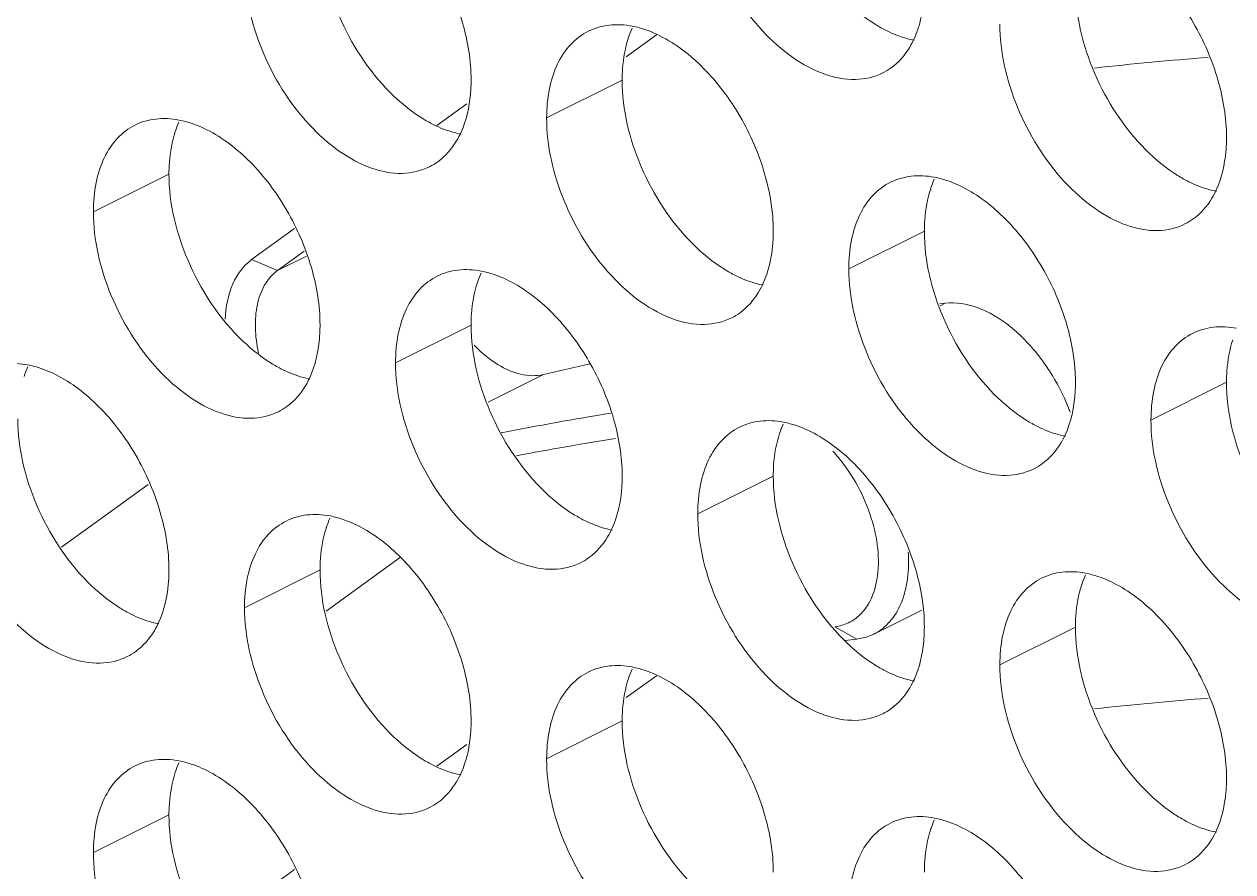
# Model space of a CAD drawing. Header units: millimetres. Extents: x 0 to 2524, y 0 to 1785.
# Drawn here: x 1844.23 to 1853.28, y 793.8 to 800.15 of the extents above; entities that cross this region are included whole.
import ezdxf

# ---------------------------------------------------------------- set-up
doc = ezdxf.new("R2010")
doc.units = ezdxf.units.MM
doc.header["$LTSCALE"] = 0.1
doc.layers.add('标注', color=251, linetype='Continuous', lineweight=9)

msp = doc.modelspace()

# ---------------------------------------------------------------- linework, layer by layer
at = {"layer": '标注'}
for p, q in [((1848.9686, 800.0736), (1848.7426, 799.9098)), ((1848.7117, 799.7349), (1848.146, 799.452)), ((1847.3245, 799.3958), (1847.5492, 799.5587)), ((1845.3176, 799.0319), (1844.7519, 798.7491)), ((1845.9371, 798.3904), (1846.2588, 798.6235)), ((1850.9744, 798.6035), (1850.4087, 798.3207)), ((1845.9371, 798.3904), (1846.1303, 798.3089)), ((1846.1303, 798.3089), (1846.3312, 798.4546)), ((1846.1303, 798.3089), (1846.3471, 798.4174)), ((1851.0885, 798.0583), (1851.1307, 798.0634)), ((1851.0941, 798.045), (1851.1307, 798.0634)), ((1847.5803, 797.9005), (1847.0146, 797.6177)), ((1847.7082, 797.3228), (1848.1229, 797.5301)), ((1853.2372, 797.4721), (1852.6715, 797.1893)), ((1849.843, 796.7692), (1849.2774, 796.4863)), ((1845.1625, 796.7073), (1844.5124, 796.2361)), ((1847.0508, 796.1611), (1846.4952, 795.7584)), ((1846.4489, 796.0662), (1845.8832, 795.7834)), ((1850.5963, 795.5861), (1850.9552, 795.7655)), ((1850.3043, 795.6408), (1850.4686, 795.5482)), ((1852.1058, 795.6378), (1851.5401, 795.355)), ((1850.3814, 795.5375), (1850.4686, 795.5482)), ((1848.9686, 795.2736), (1848.7426, 795.1098)), ((1848.7117, 794.9349), (1848.146, 794.652)), ((1847.3245, 794.5958), (1847.5492, 794.7587)), ((1845.3176, 794.2319), (1844.7519, 793.9491)), ((1845.9371, 793.5904), (1846.2588, 793.8235))]:
    msp.add_line(p, q, dxfattribs=at)
for centre, radius, start, end in [((1849.4562, 799.8238), 0.734, 155.87957, 161.78032), ((1855.2131, 772.884), 27.1042, 94.47047, 96.27846), ((1850.4601, 800.1944), 0.4532, 296.52559, 305.90341), ((1846.0621, 799.1208), 0.734, 155.87957, 161.78032), ((1847.066, 799.4914), 0.4532, 296.52559, 305.90341), ((1851.7189, 798.6924), 0.734, 155.87957, 161.78032), ((1852.7228, 799.063), 0.4532, 296.52559, 305.90341), ((1846.3124, 798.0578), 0.3102, 125.93748, 128.83937), ((1848.3248, 797.9895), 0.734, 155.87957, 161.78032), ((1849.3287, 798.36), 0.4532, 296.52559, 305.90341), ((1844.9307, 797.2865), 0.734, 155.87957, 161.78032), ((1854.2073, 771.8263), 26.4141, 102.54245, 103.31741), ((1850.5457, 796.6788), 1.6236, 21.72623, 32.78327), ((1845.9346, 797.6571), 0.4532, 296.52559, 305.90341), ((1853.029, 770.5769), 27.0254, 99.37347, 101.14171), ((1850.5709, 796.6888), 1.5965, 20.47854, 21.72497), ((1850.5876, 796.8581), 0.734, 155.87957, 161.78032), ((1852.9718, 770.3649), 27.0323, 99.17529, 100.76862), ((1849.4261, 796.1546), 1.1774, 39.63411, 42.84446), ((1851.5915, 797.2287), 0.4532, 296.52559, 305.90341), ((1847.1934, 796.1552), 0.734, 155.87957, 161.78032), ((1848.1974, 796.5257), 0.4532, 296.52559, 305.90341), ((1849.7447, 796.1264), 1.1116, 359.91611, 3.72336), ((1852.8503, 795.7267), 0.734, 155.87957, 161.78032), ((1850.2408, 795.9887), 0.3607, 314.70551, 321.77347), ((1850.428, 795.9227), 0.3763, 291.06756, 296.55928), ((1850.4269, 795.9246), 0.3786, 296.59018, 305.71684), ((1844.8032, 795.8228), 0.4532, 296.52559, 305.90341), ((1849.4562, 795.0238), 0.734, 155.87957, 161.78032), ((1855.2131, 768.084), 27.1042, 94.47047, 96.27846), ((1850.4601, 795.3944), 0.4532, 296.52559, 305.90341), ((1846.0621, 794.3208), 0.734, 155.87957, 161.78032), ((1847.066, 794.6914), 0.4532, 296.52559, 305.90341), ((1851.7189, 793.8924), 0.734, 155.87957, 161.78032), ((1852.7228, 794.263), 0.4532, 296.52559, 305.90341)]:
    msp.add_arc(centre, radius, start, end, dxfattribs=at)
for points, knots in [([(1850.6625, 799.7888), (1850.5999, 799.7576), (1850.45, 799.7236), (1850.2122, 799.7714), (1849.9738, 799.902), (1849.666, 800.1796), (1849.38, 800.6423), (1849.2774, 801.0747), (1849.2774, 801.2863)], [0, 0, 0, 0, 0.090718, 0.191742, 0.308104, 0.439279, 0.725532, 1, 1, 1, 1]), ([(1846.7318, 801.1984), (1846.8524, 801.138), (1847.083, 800.9577), (1847.3492, 800.5996), (1847.5303, 800.1809), (1847.5803, 799.8798), (1847.5803, 799.7349)], [0, 0, 0, 0, 0.229676, 0.488215, 0.753207, 1, 1, 1, 1]), ([(1846.9727, 799.6442), (1846.8112, 799.807), (1846.5602, 800.1941), (1846.4489, 800.6447), (1846.4489, 800.8662)], [0, 0, 0, 0, 0.508684, 1, 1, 1, 1]), ([(1852.3886, 800.7699), (1852.5093, 800.7096), (1852.7398, 800.5293), (1853.006, 800.1712), (1853.1871, 799.7525), (1853.2372, 799.4514), (1853.2372, 799.3064)], [0, 0, 0, 0, 0.229676, 0.488215, 0.753207, 1, 1, 1, 1]), ([(1847.2684, 799.0859), (1847.2058, 799.0547), (1847.0559, 799.0207), (1846.8181, 799.0685), (1846.5797, 799.1991), (1846.2719, 799.4766), (1845.9859, 799.9393), (1845.8832, 800.3717), (1845.8832, 800.5834)], [0, 0, 0, 0, 0.090718, 0.191742, 0.308104, 0.439279, 0.725532, 1, 1, 1, 1]), ([(1850.9744, 800.4378), (1850.9744, 800.4022), (1850.9687, 800.2699), (1850.9395, 800.1373), (1850.8998, 800.0489)], [0, 0, 0, 0, 0.268874, 1, 1, 1, 1]), ([(1852.6296, 799.2158), (1852.468, 799.3786), (1852.217, 799.7657), (1852.1058, 800.2163), (1852.1058, 800.4378)], [0, 0, 0, 0, 0.508684, 1, 1, 1, 1]), ([(1850.6916, 800.1057), (1850.6632, 800.1199), (1850.5452, 800.1864), (1850.4397, 800.2737), (1850.3669, 800.3471)], [0, 0, 0, 0, 0.235002, 1, 1, 1, 1]), ([(1848.4579, 800.101), (1848.5062, 800.1251), (1848.6163, 800.1569), (1848.73, 800.15), (1848.7868, 800.1392)], [0, 0, 0, 0, 0.482538, 1, 1, 1, 1]), ([(1848.7868, 800.1392), (1848.804, 800.1359), (1848.8756, 800.1193), (1848.9445, 800.092), (1848.9945, 800.067)], [0, 0, 0, 0, 0.238696, 1, 1, 1, 1]), ([(1850.8993, 800.0335), (1850.8821, 800.0368), (1850.8105, 800.0534), (1850.7416, 800.0807), (1850.6916, 800.1057)], [0, 0, 0, 0, 0.238696, 1, 1, 1, 1]), ([(1852.9253, 798.6575), (1852.8627, 798.6262), (1852.7127, 798.5922), (1852.4749, 798.64), (1852.2365, 798.7706), (1851.9287, 799.0482), (1851.6427, 799.5109), (1851.5401, 799.9433), (1851.5401, 800.155)], [0, 0, 0, 0, 0.090718, 0.191742, 0.308104, 0.439279, 0.725532, 1, 1, 1, 1]), ([(1848.146, 799.452), (1848.146, 799.5249), (1848.158, 799.6638), (1848.217, 799.854), (1848.3164, 800.0062), (1848.409, 800.0766), (1848.4579, 800.101)], [0, 0, 0, 0, 0.289235, 0.54966, 0.782932, 1, 1, 1, 1]), ([(1848.7117, 799.7349), (1848.7117, 799.7633), (1848.7154, 799.8707), (1848.7342, 799.9781), (1848.759, 800.0533)], [0, 0, 0, 0, 0.264225, 1, 1, 1, 1]), ([(1848.9945, 800.067), (1849.1152, 800.0067), (1849.3457, 799.8263), (1849.6119, 799.4682), (1849.793, 799.0495), (1849.843, 798.7484), (1849.843, 798.6035)], [0, 0, 0, 0, 0.229676, 0.488215, 0.753207, 1, 1, 1, 1]), ([(1850.8998, 800.0489), (1850.8895, 800.026), (1850.8462, 799.9421), (1850.7821, 799.8679), (1850.7259, 799.8272)], [0, 0, 0, 0, 0.265525, 1, 1, 1, 1]), ([(1847.5803, 799.7349), (1847.5803, 799.6992), (1847.5746, 799.567), (1847.5454, 799.4344), (1847.5057, 799.346)], [0, 0, 0, 0, 0.268874, 1, 1, 1, 1]), ([(1849.2355, 798.5128), (1849.0739, 798.6756), (1848.8229, 799.0628), (1848.7117, 799.5134), (1848.7117, 799.7349)], [0, 0, 0, 0, 0.508684, 1, 1, 1, 1]), ([(1847.2975, 799.4027), (1847.269, 799.417), (1847.1511, 799.4835), (1847.0456, 799.5708), (1846.9727, 799.6442)], [0, 0, 0, 0, 0.235002, 1, 1, 1, 1]), ([(1844.7519, 798.7491), (1844.7519, 798.8219), (1844.7639, 798.9609), (1844.8229, 799.151), (1844.9223, 799.3032), (1845.0149, 799.3737), (1845.0638, 799.3981)], [0, 0, 0, 0, 0.289235, 0.54966, 0.782932, 1, 1, 1, 1]), ([(1845.0638, 799.3981), (1845.1121, 799.4222), (1845.2222, 799.4539), (1845.3358, 799.4471), (1845.3927, 799.4362)], [0, 0, 0, 0, 0.482538, 1, 1, 1, 1]), ([(1845.3927, 799.4362), (1845.4099, 799.4329), (1845.4815, 799.4163), (1845.5504, 799.389), (1845.6004, 799.364)], [0, 0, 0, 0, 0.238696, 1, 1, 1, 1]), ([(1847.5052, 799.3306), (1847.4879, 799.3339), (1847.4164, 799.3505), (1847.3475, 799.3777), (1847.2975, 799.4027)], [0, 0, 0, 0, 0.238696, 1, 1, 1, 1]), ([(1849.5311, 797.9545), (1849.4685, 797.9233), (1849.3186, 797.8893), (1849.0808, 797.9371), (1848.8424, 798.0677), (1848.5346, 798.3453), (1848.2486, 798.808), (1848.146, 799.2404), (1848.146, 799.452)], [0, 0, 0, 0, 0.090718, 0.191742, 0.308104, 0.439279, 0.725532, 1, 1, 1, 1]), ([(1845.3176, 799.0319), (1845.3176, 799.0603), (1845.3213, 799.1678), (1845.3401, 799.2752), (1845.3649, 799.3503)], [0, 0, 0, 0, 0.264225, 1, 1, 1, 1]), ([(1845.6004, 799.364), (1845.7211, 799.3037), (1845.9516, 799.1234), (1846.2178, 798.7653), (1846.3989, 798.3466), (1846.4489, 798.0455), (1846.4489, 797.9005)], [0, 0, 0, 0, 0.229676, 0.488215, 0.753207, 1, 1, 1, 1]), ([(1847.5057, 799.346), (1847.4954, 799.3231), (1847.4521, 799.2391), (1847.388, 799.165), (1847.3318, 799.1243)], [0, 0, 0, 0, 0.265525, 1, 1, 1, 1]), ([(1853.2372, 799.3064), (1853.2372, 799.2708), (1853.2315, 799.1386), (1853.2022, 799.0059), (1853.1625, 798.9176)], [0, 0, 0, 0, 0.268874, 1, 1, 1, 1]), ([(1852.9543, 798.9743), (1852.9259, 798.9885), (1852.808, 799.055), (1852.7025, 799.1424), (1852.6296, 799.2158)], [0, 0, 0, 0, 0.235002, 1, 1, 1, 1]), ([(1845.8414, 797.8099), (1845.6798, 797.9727), (1845.4288, 798.3598), (1845.3176, 798.8104), (1845.3176, 799.0319)], [0, 0, 0, 0, 0.508684, 1, 1, 1, 1]), ([(1850.7206, 798.9696), (1850.769, 798.9937), (1850.879, 799.0255), (1850.9927, 799.0187), (1851.0496, 799.0078)], [0, 0, 0, 0, 0.482538, 1, 1, 1, 1]), ([(1850.4087, 798.3207), (1850.4087, 798.3935), (1850.4207, 798.5324), (1850.4798, 798.7226), (1850.5791, 798.8748), (1850.6717, 798.9452), (1850.7206, 798.9696)], [0, 0, 0, 0, 0.289235, 0.54966, 0.782932, 1, 1, 1, 1]), ([(1851.0496, 799.0078), (1851.0668, 799.0045), (1851.1384, 798.9879), (1851.2073, 798.9606), (1851.2573, 798.9356)], [0, 0, 0, 0, 0.238696, 1, 1, 1, 1]), ([(1851.2573, 798.9356), (1851.3779, 798.8753), (1851.6084, 798.6949), (1851.8746, 798.3369), (1852.0558, 797.9181), (1852.1058, 797.6171), (1852.1058, 797.4721)], [0, 0, 0, 0, 0.229676, 0.488215, 0.753207, 1, 1, 1, 1]), ([(1853.162, 798.9021), (1853.1448, 798.9054), (1853.0732, 798.922), (1853.0043, 798.9493), (1852.9543, 798.9743)], [0, 0, 0, 0, 0.238696, 1, 1, 1, 1]), ([(1850.9744, 798.6035), (1850.9744, 798.6319), (1850.9781, 798.7394), (1850.9969, 798.8468), (1851.0218, 798.9219)], [0, 0, 0, 0, 0.264225, 1, 1, 1, 1]), ([(1853.1625, 798.9176), (1853.1523, 798.8947), (1853.109, 798.8107), (1853.0449, 798.7366), (1852.9886, 798.6959)], [0, 0, 0, 0, 0.265525, 1, 1, 1, 1]), ([(1846.137, 797.2516), (1846.0744, 797.2203), (1845.9245, 797.1864), (1845.6867, 797.2341), (1845.4483, 797.3648), (1845.1405, 797.6423), (1844.8545, 798.105), (1844.7519, 798.5374), (1844.7519, 798.7491)], [0, 0, 0, 0, 0.090718, 0.191742, 0.308104, 0.439279, 0.725532, 1, 1, 1, 1]), ([(1849.843, 798.6035), (1849.843, 798.5679), (1849.8374, 798.4356), (1849.8081, 798.303), (1849.7684, 798.2146)], [0, 0, 0, 0, 0.268874, 1, 1, 1, 1]), ([(1851.4982, 797.3815), (1851.3367, 797.5442), (1851.0857, 797.9314), (1850.9744, 798.382), (1850.9744, 798.6035)], [0, 0, 0, 0, 0.508684, 1, 1, 1, 1]), ([(1849.5602, 798.2714), (1849.5318, 798.2856), (1849.4139, 798.3521), (1849.3084, 798.4394), (1849.2355, 798.5128)], [0, 0, 0, 0, 0.235002, 1, 1, 1, 1]), ([(1845.7392, 797.9444), (1845.7431, 798.0351), (1845.7725, 798.2032), (1845.8756, 798.3457), (1845.9371, 798.3904)], [0, 0, 0, 0, 0.544183, 1, 1, 1, 1]), ([(1845.9883, 797.6913), (1845.9748, 797.7536), (1845.9588, 797.8747), (1845.9714, 798.0477), (1846.0215, 798.1945), (1846.0828, 798.2713), (1846.1178, 798.2994)], [0, 0, 0, 0, 0.294105, 0.559635, 0.793126, 1, 1, 1, 1]), ([(1847.3265, 798.2667), (1847.3748, 798.2908), (1847.4849, 798.3225), (1847.5986, 798.3157), (1847.6555, 798.3049)], [0, 0, 0, 0, 0.482538, 1, 1, 1, 1]), ([(1847.6555, 798.3049), (1847.6727, 798.3016), (1847.7442, 798.2849), (1847.8131, 798.2577), (1847.8631, 798.2327)], [0, 0, 0, 0, 0.238696, 1, 1, 1, 1]), ([(1851.7939, 796.8231), (1851.7313, 796.7919), (1851.5814, 796.7579), (1851.3436, 796.8057), (1851.1051, 796.9363), (1850.7974, 797.2139), (1850.5113, 797.6766), (1850.4087, 798.109), (1850.4087, 798.3207)], [0, 0, 0, 0, 0.090718, 0.191742, 0.308104, 0.439279, 0.725532, 1, 1, 1, 1]), ([(1847.0146, 797.6177), (1847.0146, 797.6906), (1847.0266, 797.8295), (1847.0857, 798.0197), (1847.185, 798.1719), (1847.2776, 798.2423), (1847.3265, 798.2667)], [0, 0, 0, 0, 0.289235, 0.54966, 0.782932, 1, 1, 1, 1]), ([(1847.5803, 797.9005), (1847.5803, 797.929), (1847.584, 798.0364), (1847.6028, 798.1438), (1847.6276, 798.219)], [0, 0, 0, 0, 0.264225, 1, 1, 1, 1]), ([(1847.8631, 798.2327), (1847.9838, 798.1724), (1848.2143, 797.992), (1848.4805, 797.6339), (1848.6617, 797.2152), (1848.7117, 796.9141), (1848.7117, 796.7692)], [0, 0, 0, 0, 0.229676, 0.488215, 0.753207, 1, 1, 1, 1]), ([(1849.7679, 798.1992), (1849.7507, 798.2025), (1849.6791, 798.2191), (1849.6102, 798.2464), (1849.5602, 798.2714)], [0, 0, 0, 0, 0.238696, 1, 1, 1, 1]), ([(1849.7684, 798.2146), (1849.7581, 798.1917), (1849.7149, 798.1077), (1849.6507, 798.0336), (1849.5945, 797.9929)], [0, 0, 0, 0, 0.265525, 1, 1, 1, 1]), ([(1851.617, 797.8892), (1851.5424, 797.9487), (1851.3906, 798.0425), (1851.2102, 798.0729), (1851.1307, 798.0634)], [0, 0, 0, 0, 0.543816, 1, 1, 1, 1]), ([(1846.4489, 797.9005), (1846.4489, 797.8649), (1846.4432, 797.7327), (1846.414, 797.6), (1846.3743, 797.5117)], [0, 0, 0, 0, 0.268874, 1, 1, 1, 1]), ([(1848.1041, 796.6785), (1847.9425, 796.8413), (1847.6915, 797.2285), (1847.5803, 797.679), (1847.5803, 797.9005)], [0, 0, 0, 0, 0.508684, 1, 1, 1, 1]), ([(1851.9107, 797.5579), (1851.8898, 797.5903), (1851.8052, 797.7116), (1851.7025, 797.821), (1851.617, 797.8892)], [0, 0, 0, 0, 0.260696, 1, 1, 1, 1]), ([(1852.9834, 797.8383), (1853.0317, 797.8624), (1853.1418, 797.8941), (1853.2554, 797.8873), (1853.3123, 797.8764)], [0, 0, 0, 0, 0.482538, 1, 1, 1, 1]), ([(1846.1661, 797.5684), (1846.1377, 797.5826), (1846.0197, 797.6491), (1845.9143, 797.7365), (1845.8414, 797.8099)], [0, 0, 0, 0, 0.235002, 1, 1, 1, 1]), ([(1852.6715, 797.1893), (1852.6715, 797.2621), (1852.6835, 797.4011), (1852.7425, 797.5912), (1852.8419, 797.7435), (1852.9345, 797.8139), (1852.9834, 797.8383)], [0, 0, 0, 0, 0.289235, 0.54966, 0.782932, 1, 1, 1, 1]), ([(1853.2372, 797.4721), (1853.2372, 797.5005), (1853.2409, 797.608), (1853.2597, 797.7154), (1853.2845, 797.7905)], [0, 0, 0, 0, 0.264225, 1, 1, 1, 1]), ([(1847.6026, 797.7503), (1847.6357, 797.7159), (1847.7574, 797.6044), (1847.9204, 797.5233), (1848.039, 797.5213)], [0, 0, 0, 0, 0.286757, 1, 1, 1, 1]), ([(1843.9324, 797.5637), (1843.9807, 797.5878), (1844.0908, 797.6196), (1844.2045, 797.6128), (1844.2613, 797.6019)], [0, 0, 0, 0, 0.482538, 1, 1, 1, 1]), ([(1844.2613, 797.6019), (1844.2786, 797.5986), (1844.3501, 797.582), (1844.419, 797.5547), (1844.469, 797.5297)], [0, 0, 0, 0, 0.238696, 1, 1, 1, 1]), ([(1848.3998, 796.1202), (1848.3372, 796.089), (1848.1872, 796.055), (1847.9495, 796.1028), (1847.711, 796.2334), (1847.4032, 796.511), (1847.1172, 796.9736), (1847.0146, 797.4061), (1847.0146, 797.6177)], [0, 0, 0, 0, 0.090718, 0.191742, 0.308104, 0.439279, 0.725532, 1, 1, 1, 1]), ([(1844.469, 797.5297), (1844.5897, 797.4694), (1844.8202, 797.2891), (1845.0864, 796.931), (1845.2675, 796.5123), (1845.3176, 796.2112), (1845.3176, 796.0662)], [0, 0, 0, 0, 0.229676, 0.488215, 0.753207, 1, 1, 1, 1]), ([(1846.3738, 797.4962), (1846.3566, 797.4995), (1846.285, 797.5162), (1846.2161, 797.5434), (1846.1661, 797.5684)], [0, 0, 0, 0, 0.238696, 1, 1, 1, 1]), ([(1846.3743, 797.5117), (1846.364, 797.4888), (1846.3208, 797.4048), (1846.2566, 797.3307), (1846.2004, 797.29)], [0, 0, 0, 0, 0.265525, 1, 1, 1, 1]), ([(1852.1058, 797.4721), (1852.1058, 797.4365), (1852.1001, 797.3042), (1852.0709, 797.1716), (1852.0312, 797.0833)], [0, 0, 0, 0, 0.268874, 1, 1, 1, 1]), ([(1853.761, 796.2501), (1853.5994, 796.4129), (1853.3484, 796.8), (1853.2372, 797.2506), (1853.2372, 797.4721)], [0, 0, 0, 0, 0.508684, 1, 1, 1, 1]), ([(1851.8229, 797.14), (1851.7945, 797.1542), (1851.6766, 797.2207), (1851.5711, 797.308), (1851.4982, 797.3815)], [0, 0, 0, 0, 0.235002, 1, 1, 1, 1]), ([(1844.71, 795.9756), (1844.5484, 796.1383), (1844.2974, 796.5255), (1844.1862, 796.9761), (1844.1862, 797.1976)], [0, 0, 0, 0, 0.508684, 1, 1, 1, 1]), ([(1849.2774, 796.4863), (1849.2774, 796.5592), (1849.2894, 796.6981), (1849.3484, 796.8883), (1849.4478, 797.0405), (1849.5403, 797.1109), (1849.5893, 797.1353)], [0, 0, 0, 0, 0.289235, 0.54966, 0.782932, 1, 1, 1, 1]), ([(1849.5893, 797.1353), (1849.6376, 797.1594), (1849.7477, 797.1912), (1849.8613, 797.1844), (1849.9182, 797.1735)], [0, 0, 0, 0, 0.482538, 1, 1, 1, 1]), ([(1849.9182, 797.1735), (1849.9354, 797.1702), (1850.007, 797.1536), (1850.0759, 797.1263), (1850.1259, 797.1013)], [0, 0, 0, 0, 0.238696, 1, 1, 1, 1]), ([(1852.0306, 797.0678), (1852.0134, 797.0711), (1851.9419, 797.0877), (1851.8729, 797.115), (1851.8229, 797.14)], [0, 0, 0, 0, 0.238696, 1, 1, 1, 1]), ([(1854.0566, 795.6918), (1853.994, 795.6605), (1853.8441, 795.6266), (1853.6063, 795.6743), (1853.3679, 795.805), (1853.0601, 796.0825), (1852.7741, 796.5452), (1852.6715, 796.9776), (1852.6715, 797.1893)], [0, 0, 0, 0, 0.090718, 0.191742, 0.308104, 0.439279, 0.725532, 1, 1, 1, 1]), ([(1849.843, 796.7692), (1849.843, 796.7976), (1849.8467, 796.905), (1849.8655, 797.0125), (1849.8904, 797.0876)], [0, 0, 0, 0, 0.264225, 1, 1, 1, 1]), ([(1850.1259, 797.1013), (1850.2465, 797.041), (1850.4771, 796.8606), (1850.7433, 796.5026), (1850.9244, 796.0838), (1850.9744, 795.7827), (1850.9744, 795.6378)], [0, 0, 0, 0, 0.229676, 0.488215, 0.753207, 1, 1, 1, 1]), ([(1852.0312, 797.0833), (1852.0209, 797.0604), (1851.9776, 796.9764), (1851.9135, 796.9022), (1851.8573, 796.8615)], [0, 0, 0, 0, 0.265525, 1, 1, 1, 1]), ([(1845.0057, 795.4172), (1844.9431, 795.386), (1844.7931, 795.352), (1844.5553, 795.3998), (1844.3169, 795.5304), (1844.0091, 795.808), (1843.7231, 796.2707), (1843.6205, 796.7031), (1843.6205, 796.9148)], [0, 0, 0, 0, 0.090718, 0.191742, 0.308104, 0.439279, 0.725532, 1, 1, 1, 1]), ([(1850.619, 795.9932), (1850.6453, 796.1456), (1850.5996, 796.4816), (1850.4417, 796.7742), (1850.3328, 796.9056)], [0, 0, 0, 0, 0.475359, 1, 1, 1, 1]), ([(1848.7117, 796.7692), (1848.7117, 796.7336), (1848.706, 796.6013), (1848.6768, 796.4687), (1848.6371, 796.3803)], [0, 0, 0, 0, 0.268874, 1, 1, 1, 1]), ([(1850.3669, 795.5471), (1850.2053, 795.7099), (1849.9543, 796.0971), (1849.843, 796.5477), (1849.843, 796.7692)], [0, 0, 0, 0, 0.508684, 1, 1, 1, 1]), ([(1848.4288, 796.4371), (1848.4004, 796.4513), (1848.2825, 796.5178), (1848.177, 796.6051), (1848.1041, 796.6785)], [0, 0, 0, 0, 0.235002, 1, 1, 1, 1]), ([(1850.6625, 794.9888), (1850.5999, 794.9576), (1850.45, 794.9236), (1850.2122, 794.9714), (1849.9738, 795.102), (1849.666, 795.3796), (1849.38, 795.8423), (1849.2774, 796.2747), (1849.2774, 796.4863)], [0, 0, 0, 0, 0.090718, 0.191742, 0.308104, 0.439279, 0.725532, 1, 1, 1, 1]), ([(1845.8832, 795.7834), (1845.8832, 795.8562), (1845.8953, 795.9952), (1845.9543, 796.1854), (1846.0537, 796.3376), (1846.1462, 796.408), (1846.1952, 796.4324)], [0, 0, 0, 0, 0.289235, 0.54966, 0.782932, 1, 1, 1, 1]), ([(1846.1952, 796.4324), (1846.2435, 796.4565), (1846.3535, 796.4882), (1846.4672, 796.4814), (1846.5241, 796.4705)], [0, 0, 0, 0, 0.482538, 1, 1, 1, 1]), ([(1846.5241, 796.4705), (1846.5413, 796.4672), (1846.6129, 796.4506), (1846.6818, 796.4234), (1846.7318, 796.3984)], [0, 0, 0, 0, 0.238696, 1, 1, 1, 1]), ([(1846.7318, 796.3984), (1846.8524, 796.338), (1847.083, 796.1577), (1847.3492, 795.7996), (1847.5303, 795.3809), (1847.5803, 795.0798), (1847.5803, 794.9349)], [0, 0, 0, 0, 0.229676, 0.488215, 0.753207, 1, 1, 1, 1]), ([(1848.6365, 796.3649), (1848.6193, 796.3682), (1848.5477, 796.3848), (1848.4788, 796.4121), (1848.4288, 796.4371)], [0, 0, 0, 0, 0.238696, 1, 1, 1, 1]), ([(1846.4489, 796.0662), (1846.4489, 796.0947), (1846.4526, 796.2021), (1846.4714, 796.3095), (1846.4963, 796.3846)], [0, 0, 0, 0, 0.264225, 1, 1, 1, 1]), ([(1848.6371, 796.3803), (1848.6268, 796.3574), (1848.5835, 796.2734), (1848.5194, 796.1993), (1848.4631, 796.1586)], [0, 0, 0, 0, 0.265525, 1, 1, 1, 1]), ([(1850.8211, 795.8749), (1850.8269, 795.8939), (1850.8483, 795.9756), (1850.8561, 796.0604), (1850.8562, 796.1248)], [0, 0, 0, 0, 0.236288, 1, 1, 1, 1]), ([(1845.3176, 796.0662), (1845.3176, 796.0306), (1845.3119, 795.8984), (1845.2826, 795.7657), (1845.2429, 795.6774)], [0, 0, 0, 0, 0.268874, 1, 1, 1, 1]), ([(1846.9727, 794.8442), (1846.8112, 795.007), (1846.5602, 795.3941), (1846.4489, 795.8447), (1846.4489, 796.0662)], [0, 0, 0, 0, 0.508684, 1, 1, 1, 1]), ([(1851.852, 796.004), (1851.9003, 796.0281), (1852.0104, 796.0598), (1852.1241, 796.053), (1852.1809, 796.0421)], [0, 0, 0, 0, 0.482538, 1, 1, 1, 1]), ([(1852.1809, 796.0421), (1852.1982, 796.0388), (1852.2697, 796.0222), (1852.3386, 795.9949), (1852.3886, 795.9699)], [0, 0, 0, 0, 0.238696, 1, 1, 1, 1]), ([(1845.0347, 795.7341), (1845.0063, 795.7483), (1844.8884, 795.8148), (1844.7829, 795.9022), (1844.71, 795.9756)], [0, 0, 0, 0, 0.235002, 1, 1, 1, 1]), ([(1850.5242, 795.7655), (1850.5361, 795.7806), (1850.5824, 795.8494), (1850.6081, 795.9306), (1850.619, 795.9932)], [0, 0, 0, 0, 0.2323, 1, 1, 1, 1]), ([(1851.5401, 795.355), (1851.5401, 795.4278), (1851.5521, 795.5667), (1851.6111, 795.7569), (1851.7105, 795.9091), (1851.8031, 795.9795), (1851.852, 796.004)], [0, 0, 0, 0, 0.289235, 0.54966, 0.782932, 1, 1, 1, 1]), ([(1852.1058, 795.6378), (1852.1058, 795.6662), (1852.1095, 795.7737), (1852.1283, 795.8811), (1852.1531, 795.9562)], [0, 0, 0, 0, 0.264225, 1, 1, 1, 1]), ([(1852.3886, 795.9699), (1852.5093, 795.9096), (1852.7398, 795.7293), (1853.006, 795.3712), (1853.1871, 794.9525), (1853.2372, 794.6514), (1853.2372, 794.5064)], [0, 0, 0, 0, 0.229676, 0.488215, 0.753207, 1, 1, 1, 1]), ([(1850.6479, 795.6172), (1850.6883, 795.6463), (1850.7616, 795.7249), (1850.8048, 795.8222), (1850.8211, 795.8749)], [0, 0, 0, 0, 0.474781, 1, 1, 1, 1]), ([(1847.2684, 794.2859), (1847.2058, 794.2547), (1847.0559, 794.2207), (1846.8181, 794.2685), (1846.5797, 794.3991), (1846.2719, 794.6766), (1845.9859, 795.1393), (1845.8832, 795.5717), (1845.8832, 795.7834)], [0, 0, 0, 0, 0.090718, 0.191742, 0.308104, 0.439279, 0.725532, 1, 1, 1, 1]), ([(1845.2424, 795.6619), (1845.2252, 795.6652), (1845.1536, 795.6818), (1845.0847, 795.7091), (1845.0347, 795.7341)], [0, 0, 0, 0, 0.238696, 1, 1, 1, 1]), ([(1845.2429, 795.6774), (1845.2327, 795.6545), (1845.1894, 795.5705), (1845.1253, 795.4964), (1845.069, 795.4557)], [0, 0, 0, 0, 0.265525, 1, 1, 1, 1]), ([(1850.3043, 795.6408), (1850.3398, 795.645), (1850.41, 795.6648), (1850.4692, 795.7073), (1850.4946, 795.7323)], [0, 0, 0, 0, 0.500779, 1, 1, 1, 1]), ([(1850.9744, 795.6378), (1850.9744, 795.6022), (1850.9687, 795.4699), (1850.9395, 795.3373), (1850.8998, 795.2489)], [0, 0, 0, 0, 0.268874, 1, 1, 1, 1]), ([(1852.6296, 794.4158), (1852.468, 794.5786), (1852.217, 794.9657), (1852.1058, 795.4163), (1852.1058, 795.6378)], [0, 0, 0, 0, 0.508684, 1, 1, 1, 1]), ([(1850.6916, 795.3057), (1850.6632, 795.3199), (1850.5452, 795.3864), (1850.4397, 795.4737), (1850.3669, 795.5471)], [0, 0, 0, 0, 0.235002, 1, 1, 1, 1]), ([(1848.4579, 795.301), (1848.5062, 795.3251), (1848.6163, 795.3569), (1848.73, 795.35), (1848.7868, 795.3392)], [0, 0, 0, 0, 0.482538, 1, 1, 1, 1]), ([(1848.7868, 795.3392), (1848.804, 795.3359), (1848.8756, 795.3193), (1848.9445, 795.292), (1848.9945, 795.267)], [0, 0, 0, 0, 0.238696, 1, 1, 1, 1]), ([(1852.9253, 793.8575), (1852.8627, 793.8262), (1852.7127, 793.7922), (1852.4749, 793.84), (1852.2365, 793.9706), (1851.9287, 794.2482), (1851.6427, 794.7109), (1851.5401, 795.1433), (1851.5401, 795.355)], [0, 0, 0, 0, 0.090718, 0.191742, 0.308104, 0.439279, 0.725532, 1, 1, 1, 1]), ([(1848.146, 794.652), (1848.146, 794.7249), (1848.158, 794.8638), (1848.217, 795.054), (1848.3164, 795.2062), (1848.409, 795.2766), (1848.4579, 795.301)], [0, 0, 0, 0, 0.289235, 0.54966, 0.782932, 1, 1, 1, 1]), ([(1848.7117, 794.9349), (1848.7117, 794.9633), (1848.7154, 795.0707), (1848.7342, 795.1781), (1848.759, 795.2533)], [0, 0, 0, 0, 0.264225, 1, 1, 1, 1]), ([(1848.9945, 795.267), (1849.1152, 795.2067), (1849.3457, 795.0263), (1849.6119, 794.6682), (1849.793, 794.2495), (1849.843, 793.9484), (1849.843, 793.8035)], [0, 0, 0, 0, 0.229676, 0.488215, 0.753207, 1, 1, 1, 1]), ([(1850.8993, 795.2335), (1850.8821, 795.2368), (1850.8105, 795.2534), (1850.7416, 795.2807), (1850.6916, 795.3057)], [0, 0, 0, 0, 0.238696, 1, 1, 1, 1]), ([(1850.8998, 795.2489), (1850.8895, 795.226), (1850.8462, 795.1421), (1850.7821, 795.0679), (1850.7259, 795.0272)], [0, 0, 0, 0, 0.265525, 1, 1, 1, 1]), ([(1847.5803, 794.9349), (1847.5803, 794.8992), (1847.5746, 794.767), (1847.5454, 794.6344), (1847.5057, 794.546)], [0, 0, 0, 0, 0.268874, 1, 1, 1, 1]), ([(1849.2355, 793.7128), (1849.0739, 793.8756), (1848.8229, 794.2628), (1848.7117, 794.7134), (1848.7117, 794.9349)], [0, 0, 0, 0, 0.508684, 1, 1, 1, 1]), ([(1847.2975, 794.6027), (1847.269, 794.617), (1847.1511, 794.6835), (1847.0456, 794.7708), (1846.9727, 794.8442)], [0, 0, 0, 0, 0.235002, 1, 1, 1, 1]), ([(1844.7519, 793.9491), (1844.7519, 794.0219), (1844.7639, 794.1609), (1844.8229, 794.351), (1844.9223, 794.5032), (1845.0149, 794.5737), (1845.0638, 794.5981)], [0, 0, 0, 0, 0.289235, 0.54966, 0.782932, 1, 1, 1, 1]), ([(1845.0638, 794.5981), (1845.1121, 794.6222), (1845.2222, 794.6539), (1845.3358, 794.6471), (1845.3927, 794.6362)], [0, 0, 0, 0, 0.482538, 1, 1, 1, 1]), ([(1845.3927, 794.6362), (1845.4099, 794.6329), (1845.4815, 794.6163), (1845.5504, 794.589), (1845.6004, 794.564)], [0, 0, 0, 0, 0.238696, 1, 1, 1, 1]), ([(1847.5052, 794.5306), (1847.4879, 794.5339), (1847.4164, 794.5505), (1847.3475, 794.5777), (1847.2975, 794.6027)], [0, 0, 0, 0, 0.238696, 1, 1, 1, 1]), ([(1849.5311, 793.1545), (1849.4685, 793.1233), (1849.3186, 793.0893), (1849.0808, 793.1371), (1848.8424, 793.2677), (1848.5346, 793.5453), (1848.2486, 794.008), (1848.146, 794.4404), (1848.146, 794.652)], [0, 0, 0, 0, 0.090718, 0.191742, 0.308104, 0.439279, 0.725532, 1, 1, 1, 1]), ([(1845.3176, 794.2319), (1845.3176, 794.2603), (1845.3213, 794.3678), (1845.3401, 794.4752), (1845.3649, 794.5503)], [0, 0, 0, 0, 0.264225, 1, 1, 1, 1]), ([(1845.6004, 794.564), (1845.7211, 794.5037), (1845.9516, 794.3234), (1846.2178, 793.9653), (1846.3989, 793.5466), (1846.4489, 793.2455), (1846.4489, 793.1005)], [0, 0, 0, 0, 0.229676, 0.488215, 0.753207, 1, 1, 1, 1]), ([(1847.5057, 794.546), (1847.4954, 794.5231), (1847.4521, 794.4391), (1847.388, 794.365), (1847.3318, 794.3243)], [0, 0, 0, 0, 0.265525, 1, 1, 1, 1]), ([(1853.2372, 794.5064), (1853.2372, 794.4708), (1853.2315, 794.3386), (1853.2022, 794.2059), (1853.1625, 794.1176)], [0, 0, 0, 0, 0.268874, 1, 1, 1, 1]), ([(1852.9543, 794.1743), (1852.9259, 794.1885), (1852.808, 794.255), (1852.7025, 794.3424), (1852.6296, 794.4158)], [0, 0, 0, 0, 0.235002, 1, 1, 1, 1]), ([(1845.8414, 793.0099), (1845.6798, 793.1727), (1845.4288, 793.5598), (1845.3176, 794.0104), (1845.3176, 794.2319)], [0, 0, 0, 0, 0.508684, 1, 1, 1, 1]), ([(1850.4087, 793.5207), (1850.4087, 793.5935), (1850.4207, 793.7324), (1850.4798, 793.9226), (1850.5791, 794.0748), (1850.6717, 794.1452), (1850.7206, 794.1696)], [0, 0, 0, 0, 0.289235, 0.54966, 0.782932, 1, 1, 1, 1]), ([(1850.7206, 794.1696), (1850.769, 794.1937), (1850.879, 794.2255), (1850.9927, 794.2187), (1851.0496, 794.2078)], [0, 0, 0, 0, 0.482538, 1, 1, 1, 1]), ([(1851.0496, 794.2078), (1851.0668, 794.2045), (1851.1384, 794.1879), (1851.2073, 794.1606), (1851.2573, 794.1356)], [0, 0, 0, 0, 0.238696, 1, 1, 1, 1]), ([(1851.2573, 794.1356), (1851.3779, 794.0753), (1851.6084, 793.8949), (1851.8746, 793.5369), (1852.0558, 793.1181), (1852.1058, 792.8171), (1852.1058, 792.6721)], [0, 0, 0, 0, 0.229676, 0.488215, 0.753207, 1, 1, 1, 1]), ([(1853.162, 794.1021), (1853.1448, 794.1054), (1853.0732, 794.122), (1853.0043, 794.1493), (1852.9543, 794.1743)], [0, 0, 0, 0, 0.238696, 1, 1, 1, 1]), ([(1850.9744, 793.8035), (1850.9744, 793.8319), (1850.9781, 793.9394), (1850.9969, 794.0468), (1851.0218, 794.1219)], [0, 0, 0, 0, 0.264225, 1, 1, 1, 1]), ([(1853.1625, 794.1176), (1853.1523, 794.0947), (1853.109, 794.0107), (1853.0449, 793.9366), (1852.9886, 793.8959)], [0, 0, 0, 0, 0.265525, 1, 1, 1, 1]), ([(1846.137, 792.4516), (1846.0744, 792.4203), (1845.9245, 792.3864), (1845.6867, 792.4341), (1845.4483, 792.5648), (1845.1405, 792.8423), (1844.8545, 793.305), (1844.7519, 793.7374), (1844.7519, 793.9491)], [0, 0, 0, 0, 0.090718, 0.191742, 0.308104, 0.439279, 0.725532, 1, 1, 1, 1])]:
    msp.add_open_spline(points, degree=3, knots=knots, dxfattribs=at)
for points in [[(1848.039, 797.5213), (1848.0671, 797.5208), (1848.0956, 797.5236), (1848.1229, 797.5301)], [(1850.4686, 795.5482), (1850.5009, 795.552), (1850.533, 795.5598), (1850.5633, 795.5715)]]:
    msp.add_open_spline(points, degree=3, dxfattribs=at)

doc.saveas('drawing.dxf')
